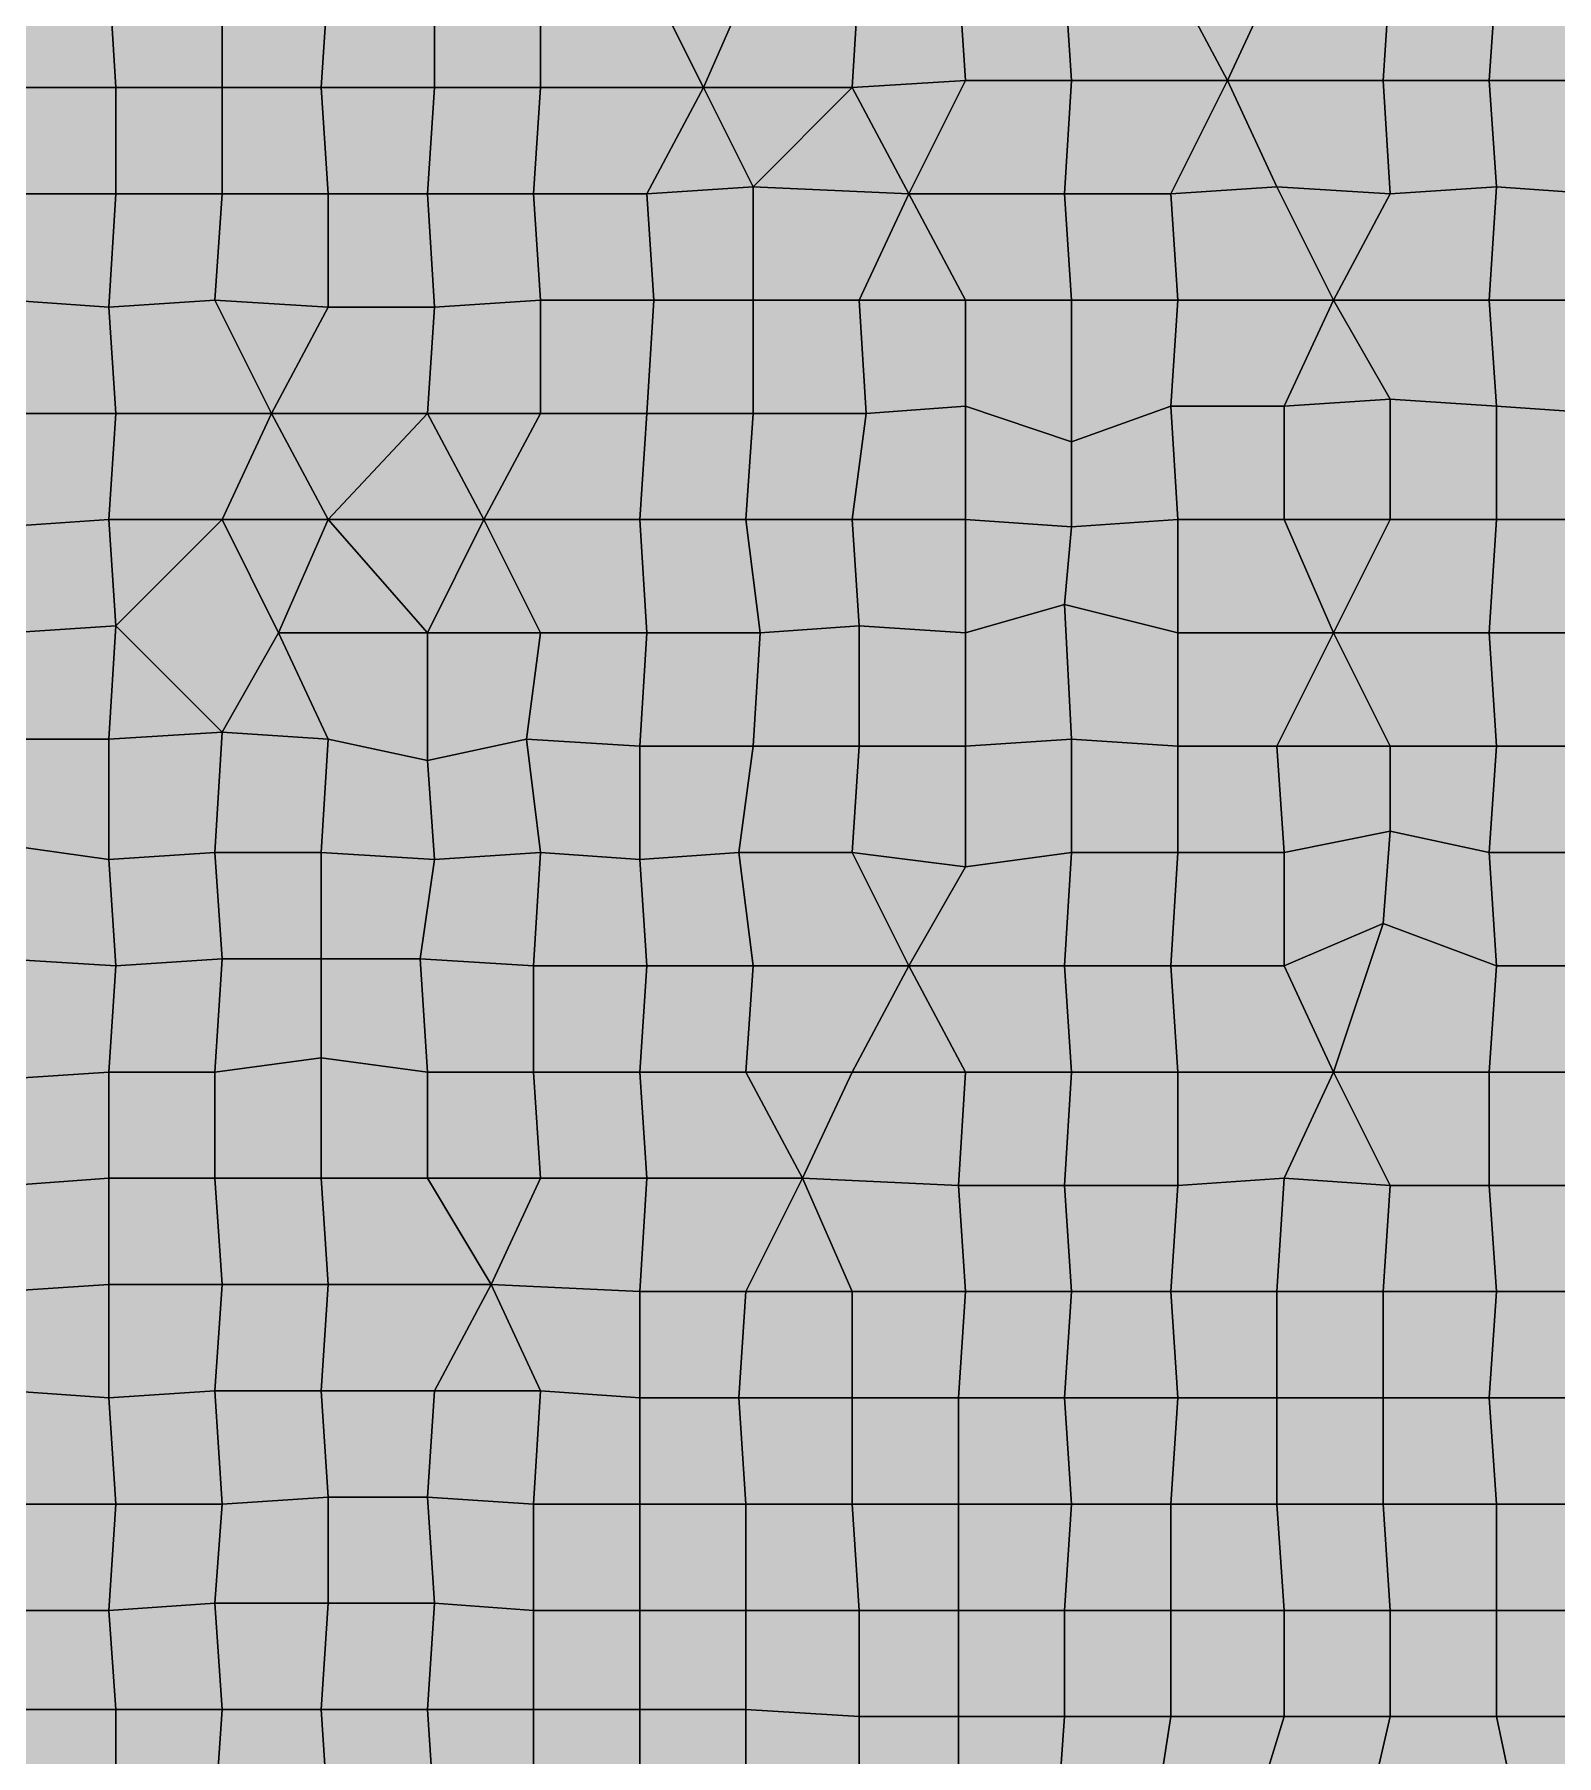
# Model space of a CAD drawing. Header units: metres. Extents: x -7480 to 79269, y -9100 to 45880.
# Drawn here: x 21630 to 25930, y 890 to 5750 of the extents above; entities that cross this region are included whole.
import ezdxf

# ---------------------------------------------------------------- set-up
doc = ezdxf.new("R2010")
doc.units = ezdxf.units.M
doc.layers.add('COLOR_1', color=1, linetype='Continuous')
doc.layers.add('COLOR_181', color=181, linetype='Continuous')

msp = doc.modelspace()

# ---------------------------------------------------------------- hatches: boundary and pattern name
at = {"layer": 'COLOR_1'}
for points in [[(23340, 1300), (23640, 1300), (23640, 1600), (23340, 1600)], [(23640, 1300), (23960, 1300), (23940, 1600), (23640, 1600)], [(23940, 1600), (23960, 1300), (24240, 1300), (24240, 1600)], [(24240, 1300), (24540, 1300), (24560, 1600), (24240, 1600)], [(24540, 1300), (24840, 1300), (24840, 1600), (24560, 1600)], [(24840, 1300), (25160, 1300), (25140, 1600), (24840, 1600)], [(25140, 1600), (25160, 1300), (25460, 1300), (25440, 1600)], [(25440, 1600), (25460, 1300), (25760, 1300), (25760, 1600)], [(25760, 1300), (26040, 1300), (26060, 1600), (25760, 1600)], [(23640, 1020), (23960, 1000), (23960, 1300), (23640, 1300)], [(23960, 1000), (24240, 1000), (24240, 1300), (23960, 1300)], [(23640, 720), (23960, 720), (23960, 1000), (23640, 1020)], [(23960, 720), (24240, 720), (24240, 1000), (23960, 1000)], [(24240, 720), (24520, 720), (24540, 1000), (24240, 1000)], [(24520, 720), (24800, 740), (24840, 1000), (24540, 1000)], [(24800, 740), (25080, 740), (25160, 1000), (24840, 1000)], [(25080, 740), (25400, 740), (25460, 1000), (25160, 1000)], [(25400, 740), (25820, 720), (25760, 1000), (25460, 1000)], [(25760, 1000), (25820, 720), (26080, 720), (26060, 1000)]]:
    msp.add_hatch(color=256, dxfattribs=at).paths.add_polyline_path(points)
at = {"layer": 'COLOR_181'}
for points in [[(21540, 5920), (21560, 5600), (21860, 5600), (21840, 5920)], [(21840, 5920), (21860, 5600), (22160, 5600), (22160, 5900)], [(22160, 5600), (22440, 5600), (22460, 5900), (22160, 5900)], [(22440, 5600), (22760, 5600), (22760, 5900), (22460, 5900)], [(22760, 5600), (23060, 5600), (23060, 5900), (22760, 5900)], [(23060, 5600), (23520, 5600), (23360, 5920), (23060, 5900)], [(23360, 5920), (23520, 5600), (23660, 5920)], [(23520, 5600), (23940, 5600), (23960, 5920), (23660, 5920)], [(23940, 5600), (24260, 5620), (24240, 5920), (23960, 5920)], [(24240, 5920), (24260, 5620), (24560, 5620), (24540, 5920)], [(24540, 5920), (24560, 5620), (25000, 5620), (24840, 5920)], [(24840, 5920), (25000, 5620), (25140, 5920)], [(25000, 5620), (25440, 5620), (25460, 5920), (25140, 5920)], [(25440, 5620), (25740, 5620), (25760, 5920), (25460, 5920)], [(25740, 5620), (26060, 5620), (26060, 5920), (25760, 5920)], [(21540, 5300), (21860, 5300), (21860, 5600), (21560, 5600)], [(21860, 5300), (22160, 5300), (22160, 5600), (21860, 5600)], [(22160, 5300), (22460, 5300), (22440, 5600), (22160, 5600)], [(22440, 5600), (22460, 5300), (22740, 5300), (22760, 5600)], [(22740, 5300), (23040, 5300), (23060, 5600), (22760, 5600)], [(23040, 5300), (23360, 5300), (23520, 5600), (23060, 5600)], [(23360, 5300), (23660, 5320), (23520, 5600)], [(23520, 5600), (23660, 5320), (23940, 5600)], [(23660, 5320), (24100, 5300), (23940, 5600)], [(23940, 5600), (24100, 5300), (24260, 5620)], [(24100, 5300), (24540, 5300), (24560, 5620), (24260, 5620)], [(24540, 5300), (24840, 5300), (25000, 5620), (24560, 5620)], [(24840, 5300), (25140, 5320), (25000, 5620)], [(25000, 5620), (25140, 5320), (25460, 5300), (25440, 5620)], [(25440, 5620), (25460, 5300), (25760, 5320), (25740, 5620)], [(25740, 5620), (25760, 5320), (26040, 5300), (26060, 5620)], [(21540, 5300), (21560, 5000), (21840, 4980), (21860, 5300)], [(21840, 4980), (22140, 5000), (22160, 5300), (21860, 5300)], [(22140, 5000), (22460, 4980), (22460, 5300), (22160, 5300)], [(22460, 4980), (22760, 4980), (22740, 5300), (22460, 5300)], [(22740, 5300), (22760, 4980), (23060, 5000), (23040, 5300)], [(23040, 5300), (23060, 5000), (23380, 5000), (23360, 5300)], [(23360, 5300), (23380, 5000), (23660, 5000), (23660, 5320)], [(23660, 5000), (23960, 5000), (24100, 5300), (23660, 5320)], [(23960, 5000), (24260, 5000), (24100, 5300)], [(24100, 5300), (24260, 5000), (24560, 5000), (24540, 5300)], [(24540, 5300), (24560, 5000), (24860, 5000), (24840, 5300)], [(24840, 5300), (24860, 5000), (25300, 5000), (25140, 5320)], [(25140, 5320), (25300, 5000), (25460, 5300)], [(25300, 5000), (25740, 5000), (25760, 5320), (25460, 5300)], [(25740, 5000), (26060, 5000), (26040, 5300), (25760, 5320)], [(21560, 4680), (21860, 4680), (21840, 4980), (21560, 5000)], [(21840, 4980), (21860, 4680), (22300, 4680), (22140, 5000)], [(22140, 5000), (22300, 4680), (22460, 4980)], [(22300, 4680), (22740, 4680), (22760, 4980), (22460, 4980)], [(22740, 4680), (23060, 4680), (23060, 5000), (22760, 4980)], [(23060, 4680), (23360, 4680), (23380, 5000), (23060, 5000)], [(23360, 4680), (23660, 4680), (23660, 5000), (23380, 5000)], [(23660, 4680), (23980, 4680), (23960, 5000), (23660, 5000)], [(23960, 5000), (23980, 4680), (24260, 4700), (24260, 5000)], [(24260, 4700), (24560, 4600), (24560, 5000), (24260, 5000)], [(24560, 4600), (24840, 4700), (24860, 5000), (24560, 5000)], [(24840, 4700), (25160, 4700), (25300, 5000), (24860, 5000)], [(25160, 4700), (25460, 4720), (25300, 5000)], [(25300, 5000), (25460, 4720), (25760, 4700), (25740, 5000)], [(25740, 5000), (25760, 4700), (26060, 4680), (26060, 5000)], [(25160, 4380), (25460, 4380), (25460, 4720), (25160, 4700)], [(25460, 4380), (25760, 4380), (25760, 4700), (25460, 4720)], [(21540, 4360), (21840, 4380), (21860, 4680), (21560, 4680)], [(21840, 4380), (22160, 4380), (22300, 4680), (21860, 4680)], [(22160, 4380), (22460, 4380), (22300, 4680)], [(22300, 4680), (22460, 4380), (22740, 4680)], [(22460, 4380), (22900, 4380), (22740, 4680)], [(22740, 4680), (22900, 4380), (23060, 4680)], [(22900, 4380), (23340, 4380), (23360, 4680), (23060, 4680)], [(23340, 4380), (23640, 4380), (23660, 4680), (23360, 4680)], [(23640, 4380), (23940, 4380), (23980, 4680), (23660, 4680)], [(23940, 4380), (24260, 4380), (24260, 4700), (23980, 4680)], [(24260, 4380), (24560, 4360), (24560, 4600), (24260, 4700)], [(24560, 4360), (24860, 4380), (24840, 4700), (24560, 4600)], [(24840, 4700), (24860, 4380), (25160, 4380), (25160, 4700)], [(25760, 4380), (26060, 4380), (26060, 4680), (25760, 4700)], [(21540, 4360), (21560, 4060), (21860, 4080), (21840, 4380)], [(21840, 4380), (21860, 4080), (22160, 4380)], [(21860, 4080), (22160, 3780), (22320, 4060), (22160, 4380)], [(22160, 4380), (22320, 4060), (22460, 4380)], [(22320, 4060), (22740, 4060), (22460, 4380)], [(22460, 4380), (22740, 4060), (22900, 4380)], [(22740, 4060), (23060, 4060), (22900, 4380)], [(22900, 4380), (23060, 4060), (23360, 4060), (23340, 4380)], [(23340, 4380), (23360, 4060), (23680, 4060), (23640, 4380)], [(23640, 4380), (23680, 4060), (23960, 4080), (23940, 4380)], [(23940, 4380), (23960, 4080), (24260, 4060), (24260, 4380)], [(24260, 4060), (24540, 4140), (24560, 4360), (24260, 4380)], [(24540, 4140), (24860, 4060), (24860, 4380), (24560, 4360)], [(24860, 4060), (25300, 4060), (25160, 4380), (24860, 4380)], [(25160, 4380), (25300, 4060), (25460, 4380)], [(25300, 4060), (25740, 4060), (25760, 4380), (25460, 4380)], [(25740, 4060), (26040, 4060), (26060, 4380), (25760, 4380)], [(24260, 3740), (24560, 3760), (24540, 4140), (24260, 4060)], [(24540, 4140), (24560, 3760), (24860, 3740), (24860, 4060)], [(21540, 3760), (21840, 3760), (21860, 4080), (21560, 4060)], [(21840, 3760), (22160, 3780), (21860, 4080)], [(22160, 3780), (22460, 3760), (22320, 4060)], [(22320, 4060), (22460, 3760), (22740, 3700), (22740, 4060)], [(22740, 3700), (23020, 3760), (23060, 4060), (22740, 4060)], [(23020, 3760), (23340, 3740), (23360, 4060), (23060, 4060)], [(23340, 3740), (23660, 3740), (23680, 4060), (23360, 4060)], [(23660, 3740), (23960, 3740), (23960, 4080), (23680, 4060)], [(23960, 3740), (24260, 3740), (24260, 4060), (23960, 4080)], [(24860, 3740), (25140, 3740), (25300, 4060), (24860, 4060)], [(25140, 3740), (25460, 3740), (25300, 4060)], [(25300, 4060), (25460, 3740), (25760, 3740), (25740, 4060)], [(25740, 4060), (25760, 3740), (26200, 3740), (26040, 4060)], [(21540, 3760), (21560, 3460), (21840, 3420), (21840, 3760)], [(21840, 3420), (22140, 3440), (22160, 3780), (21840, 3760)], [(22140, 3440), (22440, 3440), (22460, 3760), (22160, 3780)], [(22440, 3440), (22760, 3420), (22740, 3700), (22460, 3760)], [(22740, 3700), (22760, 3420), (23060, 3440), (23020, 3760)], [(23020, 3760), (23060, 3440), (23340, 3420), (23340, 3740)], [(24260, 3400), (24560, 3440), (24560, 3760), (24260, 3740)], [(24560, 3440), (24860, 3440), (24860, 3740), (24560, 3760)], [(23340, 3420), (23620, 3440), (23660, 3740), (23340, 3740)], [(23620, 3440), (23940, 3440), (23960, 3740), (23660, 3740)], [(23940, 3440), (24260, 3400), (24260, 3740), (23960, 3740)], [(24860, 3440), (25160, 3440), (25140, 3740), (24860, 3740)], [(25140, 3740), (25160, 3440), (25460, 3500), (25460, 3740)], [(25460, 3500), (25740, 3440), (25760, 3740), (25460, 3740)], [(25740, 3440), (26060, 3440), (26200, 3740), (25760, 3740)], [(25160, 3120), (25440, 3240), (25460, 3500), (25160, 3440)], [(25440, 3240), (25760, 3120), (25740, 3440), (25460, 3500)], [(21540, 3140), (21860, 3120), (21840, 3420), (21560, 3460)], [(21840, 3420), (21860, 3120), (22160, 3140), (22140, 3440)], [(22140, 3440), (22160, 3140), (22440, 3140), (22440, 3440)], [(22440, 3140), (22720, 3140), (22760, 3420), (22440, 3440)], [(22720, 3140), (23040, 3120), (23060, 3440), (22760, 3420)], [(23040, 3120), (23360, 3120), (23340, 3420), (23060, 3440)], [(23340, 3420), (23360, 3120), (23660, 3120), (23620, 3440)], [(23620, 3440), (23660, 3120), (24100, 3120), (23940, 3440)], [(23940, 3440), (24100, 3120), (24260, 3400)], [(24100, 3120), (24540, 3120), (24560, 3440), (24260, 3400)], [(24540, 3120), (24840, 3120), (24860, 3440), (24560, 3440)], [(24840, 3120), (25160, 3120), (25160, 3440), (24860, 3440)], [(25740, 3440), (25760, 3120), (26040, 3120), (26060, 3440)], [(25160, 3120), (25300, 2820), (25440, 3240)], [(25300, 2820), (25740, 2820), (25760, 3120), (25440, 3240)], [(21540, 2800), (21840, 2820), (21860, 3120), (21540, 3140)], [(21840, 2820), (22140, 2820), (22160, 3140), (21860, 3120)], [(22140, 2820), (22440, 2860), (22440, 3140), (22160, 3140)], [(22440, 2860), (22740, 2820), (22720, 3140), (22440, 3140)], [(22720, 3140), (22740, 2820), (23040, 2820), (23040, 3120)], [(23040, 2820), (23340, 2820), (23360, 3120), (23040, 3120)], [(23340, 2820), (23640, 2820), (23660, 3120), (23360, 3120)], [(23640, 2820), (23940, 2820), (24100, 3120), (23660, 3120)], [(23940, 2820), (24260, 2820), (24100, 3120)], [(24100, 3120), (24260, 2820), (24560, 2820), (24540, 3120)], [(24540, 3120), (24560, 2820), (24860, 2820), (24840, 3120)], [(24840, 3120), (24860, 2820), (25300, 2820), (25160, 3120)], [(25740, 2820), (26060, 2820), (26040, 3120), (25760, 3120)], [(21540, 2800), (21560, 2500), (21840, 2520), (21840, 2820)], [(21840, 2520), (22140, 2520), (22140, 2820), (21840, 2820)], [(22140, 2520), (22440, 2520), (22440, 2860), (22140, 2820)], [(22440, 2520), (22740, 2520), (22740, 2820), (22440, 2860)], [(22740, 2520), (23060, 2520), (23040, 2820), (22740, 2820)], [(23040, 2820), (23060, 2520), (23360, 2520), (23340, 2820)], [(23340, 2820), (23360, 2520), (23800, 2520), (23640, 2820)], [(23640, 2820), (23800, 2520), (23940, 2820)], [(23800, 2520), (24240, 2500), (24260, 2820), (23940, 2820)], [(24240, 2500), (24540, 2500), (24560, 2820), (24260, 2820)], [(24540, 2500), (24860, 2500), (24860, 2820), (24560, 2820)], [(24860, 2500), (25160, 2520), (25300, 2820), (24860, 2820)], [(25160, 2520), (25460, 2500), (25300, 2820)], [(25300, 2820), (25460, 2500), (25740, 2500), (25740, 2820)], [(25740, 2500), (26040, 2500), (26060, 2820), (25740, 2820)], [(21540, 2200), (21840, 2220), (21840, 2520), (21560, 2500)], [(21840, 2220), (22160, 2220), (22140, 2520), (21840, 2520)], [(22140, 2520), (22160, 2220), (22460, 2220), (22440, 2520)], [(22440, 2520), (22460, 2220), (22920, 2220), (22740, 2520)], [(22740, 2520), (22920, 2220), (23060, 2520)], [(22920, 2220), (23340, 2200), (23360, 2520), (23060, 2520)], [(23340, 2200), (23640, 2200), (23800, 2520), (23360, 2520)], [(23640, 2200), (23940, 2200), (23800, 2520)], [(23800, 2520), (23940, 2200), (24260, 2200), (24240, 2500)], [(24240, 2500), (24260, 2200), (24560, 2200), (24540, 2500)], [(24540, 2500), (24560, 2200), (24840, 2200), (24860, 2500)], [(24840, 2200), (25140, 2200), (25160, 2520), (24860, 2500)], [(25140, 2200), (25440, 2200), (25460, 2500), (25160, 2520)], [(25440, 2200), (25760, 2200), (25740, 2500), (25460, 2500)], [(25740, 2500), (25760, 2200), (26060, 2200), (26040, 2500)], [(21540, 2200), (21560, 1920), (21840, 1900), (21840, 2220)], [(21840, 1900), (22140, 1920), (22160, 2220), (21840, 2220)], [(22140, 1920), (22440, 1920), (22460, 2220), (22160, 2220)], [(22440, 1920), (22760, 1920), (22920, 2220), (22460, 2220)], [(22760, 1920), (23060, 1920), (22920, 2220)], [(22920, 2220), (23060, 1920), (23340, 1900), (23340, 2200)], [(23340, 1900), (23620, 1900), (23640, 2200), (23340, 2200)], [(23620, 1900), (23940, 1900), (23940, 2200), (23640, 2200)], [(23940, 1900), (24240, 1900), (24260, 2200), (23940, 2200)], [(24240, 1900), (24540, 1900), (24560, 2200), (24260, 2200)], [(24540, 1900), (24860, 1900), (24840, 2200), (24560, 2200)], [(24840, 2200), (24860, 1900), (25140, 1900), (25140, 2200)], [(25140, 1900), (25440, 1900), (25440, 2200), (25140, 2200)], [(25440, 1900), (25740, 1900), (25760, 2200), (25440, 2200)], [(25740, 1900), (26060, 1900), (26060, 2200), (25760, 2200)], [(21540, 1600), (21860, 1600), (21840, 1900), (21560, 1920)], [(21840, 1900), (21860, 1600), (22160, 1600), (22140, 1920)], [(22140, 1920), (22160, 1600), (22460, 1620), (22440, 1920)], [(22440, 1920), (22460, 1620), (22740, 1620), (22760, 1920)], [(22740, 1620), (23040, 1600), (23060, 1920), (22760, 1920)], [(23040, 1600), (23340, 1600), (23340, 1900), (23060, 1920)], [(23340, 1600), (23640, 1600), (23620, 1900), (23340, 1900)], [(23620, 1900), (23640, 1600), (23940, 1600), (23940, 1900)], [(23940, 1600), (24240, 1600), (24240, 1900), (23940, 1900)], [(24240, 1600), (24560, 1600), (24540, 1900), (24240, 1900)], [(24540, 1900), (24560, 1600), (24840, 1600), (24860, 1900)], [(24840, 1600), (25140, 1600), (25140, 1900), (24860, 1900)], [(25140, 1600), (25440, 1600), (25440, 1900), (25140, 1900)], [(25440, 1600), (25760, 1600), (25740, 1900), (25440, 1900)], [(25740, 1900), (25760, 1600), (26060, 1600), (26060, 1900)], [(22140, 1320), (22460, 1320), (22460, 1620), (22160, 1600)], [(22460, 1320), (22760, 1320), (22740, 1620), (22460, 1620)], [(22740, 1620), (22760, 1320), (23040, 1300), (23040, 1600)], [(21540, 1300), (21840, 1300), (21860, 1600), (21540, 1600)], [(21840, 1300), (22140, 1320), (22160, 1600), (21860, 1600)], [(23040, 1300), (23340, 1300), (23340, 1600), (23040, 1600)], [(21840, 1300), (21860, 1020), (22160, 1020), (22140, 1320)], [(22140, 1320), (22160, 1020), (22440, 1020), (22460, 1320)], [(22440, 1020), (22740, 1020), (22760, 1320), (22460, 1320)], [(22740, 1020), (23040, 1020), (23040, 1300), (22760, 1320)], [(21540, 1020), (21860, 1020), (21840, 1300), (21540, 1300)], [(23040, 1020), (23340, 1020), (23340, 1300), (23040, 1300)], [(23340, 1020), (23640, 1020), (23640, 1300), (23340, 1300)], [(24240, 1000), (24540, 1000), (24540, 1300), (24240, 1300)], [(24540, 1000), (24840, 1000), (24840, 1300), (24540, 1300)], [(24840, 1000), (25160, 1000), (25160, 1300), (24840, 1300)], [(25160, 1000), (25460, 1000), (25460, 1300), (25160, 1300)], [(25460, 1000), (25760, 1000), (25760, 1300), (25460, 1300)], [(25760, 1000), (26060, 1000), (26040, 1300), (25760, 1300)], [(21540, 720), (21860, 720), (21860, 1020), (21540, 1020)], [(21860, 720), (22140, 720), (22160, 1020), (21860, 1020)], [(22140, 720), (22460, 720), (22440, 1020), (22160, 1020)], [(22440, 1020), (22460, 720), (22760, 720), (22740, 1020)], [(22740, 1020), (22760, 720), (23040, 720), (23040, 1020)], [(23040, 720), (23340, 720), (23340, 1020), (23040, 1020)], [(23340, 720), (23640, 720), (23640, 1020), (23340, 1020)]]:
    msp.add_hatch(color=256, dxfattribs=at).paths.add_polyline_path(points)

# ---------------------------------------------------------------- linework, layer by layer
at = {"layer": 'COLOR_1'}
for points in [[(23340, 1300), (23640, 1300), (23640, 1600), (23340, 1600)], [(23640, 1300), (23960, 1300), (23940, 1600), (23640, 1600)], [(23940, 1600), (23960, 1300), (24240, 1300), (24240, 1600)], [(24240, 1300), (24540, 1300), (24560, 1600), (24240, 1600)], [(24540, 1300), (24840, 1300), (24840, 1600), (24560, 1600)], [(24840, 1300), (25160, 1300), (25140, 1600), (24840, 1600)], [(25140, 1600), (25160, 1300), (25460, 1300), (25440, 1600)], [(25440, 1600), (25460, 1300), (25760, 1300), (25760, 1600)], [(25760, 1300), (26040, 1300), (26060, 1600), (25760, 1600)], [(23640, 1020), (23960, 1000), (23960, 1300), (23640, 1300)], [(23960, 1000), (24240, 1000), (24240, 1300), (23960, 1300)], [(23640, 720), (23960, 720), (23960, 1000), (23640, 1020)], [(23960, 720), (24240, 720), (24240, 1000), (23960, 1000)], [(24240, 720), (24520, 720), (24540, 1000), (24240, 1000)], [(24520, 720), (24800, 740), (24840, 1000), (24540, 1000)], [(24800, 740), (25080, 740), (25160, 1000), (24840, 1000)], [(25080, 740), (25400, 740), (25460, 1000), (25160, 1000)], [(25400, 740), (25820, 720), (25760, 1000), (25460, 1000)], [(25760, 1000), (25820, 720), (26080, 720), (26060, 1000)]]:
    msp.add_lwpolyline(points, close=True, dxfattribs=at)
at = {"layer": 'COLOR_181'}
for points in [[(21540, 5920), (21560, 5600), (21860, 5600), (21840, 5920)], [(21840, 5920), (21860, 5600), (22160, 5600), (22160, 5900)], [(22160, 5600), (22440, 5600), (22460, 5900), (22160, 5900)], [(22440, 5600), (22760, 5600), (22760, 5900), (22460, 5900)], [(22760, 5600), (23060, 5600), (23060, 5900), (22760, 5900)], [(23060, 5600), (23520, 5600), (23360, 5920), (23060, 5900)], [(23360, 5920), (23520, 5600), (23660, 5920)], [(23520, 5600), (23940, 5600), (23960, 5920), (23660, 5920)], [(23940, 5600), (24260, 5620), (24240, 5920), (23960, 5920)], [(24240, 5920), (24260, 5620), (24560, 5620), (24540, 5920)], [(24540, 5920), (24560, 5620), (25000, 5620), (24840, 5920)], [(24840, 5920), (25000, 5620), (25140, 5920)], [(25000, 5620), (25440, 5620), (25460, 5920), (25140, 5920)], [(25440, 5620), (25740, 5620), (25760, 5920), (25460, 5920)], [(25740, 5620), (26060, 5620), (26060, 5920), (25760, 5920)], [(21540, 5300), (21860, 5300), (21860, 5600), (21560, 5600)], [(21860, 5300), (22160, 5300), (22160, 5600), (21860, 5600)], [(22160, 5300), (22460, 5300), (22440, 5600), (22160, 5600)], [(22440, 5600), (22460, 5300), (22740, 5300), (22760, 5600)], [(22740, 5300), (23040, 5300), (23060, 5600), (22760, 5600)], [(23040, 5300), (23360, 5300), (23520, 5600), (23060, 5600)], [(23360, 5300), (23660, 5320), (23520, 5600)], [(23520, 5600), (23660, 5320), (23940, 5600)], [(23660, 5320), (24100, 5300), (23940, 5600)], [(23940, 5600), (24100, 5300), (24260, 5620)], [(24100, 5300), (24540, 5300), (24560, 5620), (24260, 5620)], [(24540, 5300), (24840, 5300), (25000, 5620), (24560, 5620)], [(24840, 5300), (25140, 5320), (25000, 5620)], [(25000, 5620), (25140, 5320), (25460, 5300), (25440, 5620)], [(25440, 5620), (25460, 5300), (25760, 5320), (25740, 5620)], [(25740, 5620), (25760, 5320), (26040, 5300), (26060, 5620)], [(21540, 5300), (21560, 5000), (21840, 4980), (21860, 5300)], [(21840, 4980), (22140, 5000), (22160, 5300), (21860, 5300)], [(22140, 5000), (22460, 4980), (22460, 5300), (22160, 5300)], [(22460, 4980), (22760, 4980), (22740, 5300), (22460, 5300)], [(22740, 5300), (22760, 4980), (23060, 5000), (23040, 5300)], [(23040, 5300), (23060, 5000), (23380, 5000), (23360, 5300)], [(23360, 5300), (23380, 5000), (23660, 5000), (23660, 5320)], [(23660, 5000), (23960, 5000), (24100, 5300), (23660, 5320)], [(23960, 5000), (24260, 5000), (24100, 5300)], [(24100, 5300), (24260, 5000), (24560, 5000), (24540, 5300)], [(24540, 5300), (24560, 5000), (24860, 5000), (24840, 5300)], [(24840, 5300), (24860, 5000), (25300, 5000), (25140, 5320)], [(25140, 5320), (25300, 5000), (25460, 5300)], [(25300, 5000), (25740, 5000), (25760, 5320), (25460, 5300)], [(25740, 5000), (26060, 5000), (26040, 5300), (25760, 5320)], [(21560, 4680), (21860, 4680), (21840, 4980), (21560, 5000)], [(21840, 4980), (21860, 4680), (22300, 4680), (22140, 5000)], [(22140, 5000), (22300, 4680), (22460, 4980)], [(22300, 4680), (22740, 4680), (22760, 4980), (22460, 4980)], [(22740, 4680), (23060, 4680), (23060, 5000), (22760, 4980)], [(23060, 4680), (23360, 4680), (23380, 5000), (23060, 5000)], [(23360, 4680), (23660, 4680), (23660, 5000), (23380, 5000)], [(23660, 4680), (23980, 4680), (23960, 5000), (23660, 5000)], [(23960, 5000), (23980, 4680), (24260, 4700), (24260, 5000)], [(24260, 4700), (24560, 4600), (24560, 5000), (24260, 5000)], [(24560, 4600), (24840, 4700), (24860, 5000), (24560, 5000)], [(24840, 4700), (25160, 4700), (25300, 5000), (24860, 5000)], [(25160, 4700), (25460, 4720), (25300, 5000)], [(25300, 5000), (25460, 4720), (25760, 4700), (25740, 5000)], [(25740, 5000), (25760, 4700), (26060, 4680), (26060, 5000)], [(25160, 4380), (25460, 4380), (25460, 4720), (25160, 4700)], [(25460, 4380), (25760, 4380), (25760, 4700), (25460, 4720)], [(21540, 4360), (21840, 4380), (21860, 4680), (21560, 4680)], [(21840, 4380), (22160, 4380), (22300, 4680), (21860, 4680)], [(22160, 4380), (22460, 4380), (22300, 4680)], [(22300, 4680), (22460, 4380), (22740, 4680)], [(22460, 4380), (22900, 4380), (22740, 4680)], [(22740, 4680), (22900, 4380), (23060, 4680)], [(22900, 4380), (23340, 4380), (23360, 4680), (23060, 4680)], [(23340, 4380), (23640, 4380), (23660, 4680), (23360, 4680)], [(23640, 4380), (23940, 4380), (23980, 4680), (23660, 4680)], [(23940, 4380), (24260, 4380), (24260, 4700), (23980, 4680)], [(24260, 4380), (24560, 4360), (24560, 4600), (24260, 4700)], [(24560, 4360), (24860, 4380), (24840, 4700), (24560, 4600)], [(24840, 4700), (24860, 4380), (25160, 4380), (25160, 4700)], [(25760, 4380), (26060, 4380), (26060, 4680), (25760, 4700)], [(21540, 4360), (21560, 4060), (21860, 4080), (21840, 4380)], [(21840, 4380), (21860, 4080), (22160, 4380)], [(21860, 4080), (22160, 3780), (22320, 4060), (22160, 4380)], [(22160, 4380), (22320, 4060), (22460, 4380)], [(22320, 4060), (22740, 4060), (22460, 4380)], [(22460, 4380), (22740, 4060), (22900, 4380)], [(22740, 4060), (23060, 4060), (22900, 4380)], [(22900, 4380), (23060, 4060), (23360, 4060), (23340, 4380)], [(23340, 4380), (23360, 4060), (23680, 4060), (23640, 4380)], [(23640, 4380), (23680, 4060), (23960, 4080), (23940, 4380)], [(23940, 4380), (23960, 4080), (24260, 4060), (24260, 4380)], [(24260, 4060), (24540, 4140), (24560, 4360), (24260, 4380)], [(24540, 4140), (24860, 4060), (24860, 4380), (24560, 4360)], [(24860, 4060), (25300, 4060), (25160, 4380), (24860, 4380)], [(25160, 4380), (25300, 4060), (25460, 4380)], [(25300, 4060), (25740, 4060), (25760, 4380), (25460, 4380)], [(25740, 4060), (26040, 4060), (26060, 4380), (25760, 4380)], [(24260, 3740), (24560, 3760), (24540, 4140), (24260, 4060)], [(24540, 4140), (24560, 3760), (24860, 3740), (24860, 4060)], [(21540, 3760), (21840, 3760), (21860, 4080), (21560, 4060)], [(21840, 3760), (22160, 3780), (21860, 4080)], [(22160, 3780), (22460, 3760), (22320, 4060)], [(22320, 4060), (22460, 3760), (22740, 3700), (22740, 4060)], [(22740, 3700), (23020, 3760), (23060, 4060), (22740, 4060)], [(23020, 3760), (23340, 3740), (23360, 4060), (23060, 4060)], [(23340, 3740), (23660, 3740), (23680, 4060), (23360, 4060)], [(23660, 3740), (23960, 3740), (23960, 4080), (23680, 4060)], [(23960, 3740), (24260, 3740), (24260, 4060), (23960, 4080)], [(24860, 3740), (25140, 3740), (25300, 4060), (24860, 4060)], [(25140, 3740), (25460, 3740), (25300, 4060)], [(25300, 4060), (25460, 3740), (25760, 3740), (25740, 4060)], [(25740, 4060), (25760, 3740), (26200, 3740), (26040, 4060)], [(21540, 3760), (21560, 3460), (21840, 3420), (21840, 3760)], [(21840, 3420), (22140, 3440), (22160, 3780), (21840, 3760)], [(22140, 3440), (22440, 3440), (22460, 3760), (22160, 3780)], [(22440, 3440), (22760, 3420), (22740, 3700), (22460, 3760)], [(22740, 3700), (22760, 3420), (23060, 3440), (23020, 3760)], [(23020, 3760), (23060, 3440), (23340, 3420), (23340, 3740)], [(24260, 3400), (24560, 3440), (24560, 3760), (24260, 3740)], [(24560, 3440), (24860, 3440), (24860, 3740), (24560, 3760)], [(23340, 3420), (23620, 3440), (23660, 3740), (23340, 3740)], [(23620, 3440), (23940, 3440), (23960, 3740), (23660, 3740)], [(23940, 3440), (24260, 3400), (24260, 3740), (23960, 3740)], [(24860, 3440), (25160, 3440), (25140, 3740), (24860, 3740)], [(25140, 3740), (25160, 3440), (25460, 3500), (25460, 3740)], [(25460, 3500), (25740, 3440), (25760, 3740), (25460, 3740)], [(25740, 3440), (26060, 3440), (26200, 3740), (25760, 3740)], [(25160, 3120), (25440, 3240), (25460, 3500), (25160, 3440)], [(25440, 3240), (25760, 3120), (25740, 3440), (25460, 3500)], [(21540, 3140), (21860, 3120), (21840, 3420), (21560, 3460)], [(21840, 3420), (21860, 3120), (22160, 3140), (22140, 3440)], [(22140, 3440), (22160, 3140), (22440, 3140), (22440, 3440)], [(22440, 3140), (22720, 3140), (22760, 3420), (22440, 3440)], [(22720, 3140), (23040, 3120), (23060, 3440), (22760, 3420)], [(23040, 3120), (23360, 3120), (23340, 3420), (23060, 3440)], [(23340, 3420), (23360, 3120), (23660, 3120), (23620, 3440)], [(23620, 3440), (23660, 3120), (24100, 3120), (23940, 3440)], [(23940, 3440), (24100, 3120), (24260, 3400)], [(24100, 3120), (24540, 3120), (24560, 3440), (24260, 3400)], [(24540, 3120), (24840, 3120), (24860, 3440), (24560, 3440)], [(24840, 3120), (25160, 3120), (25160, 3440), (24860, 3440)], [(25740, 3440), (25760, 3120), (26040, 3120), (26060, 3440)], [(25160, 3120), (25300, 2820), (25440, 3240)], [(25300, 2820), (25740, 2820), (25760, 3120), (25440, 3240)], [(21540, 2800), (21840, 2820), (21860, 3120), (21540, 3140)], [(21840, 2820), (22140, 2820), (22160, 3140), (21860, 3120)], [(22140, 2820), (22440, 2860), (22440, 3140), (22160, 3140)], [(22440, 2860), (22740, 2820), (22720, 3140), (22440, 3140)], [(22720, 3140), (22740, 2820), (23040, 2820), (23040, 3120)], [(23040, 2820), (23340, 2820), (23360, 3120), (23040, 3120)], [(23340, 2820), (23640, 2820), (23660, 3120), (23360, 3120)], [(23640, 2820), (23940, 2820), (24100, 3120), (23660, 3120)], [(23940, 2820), (24260, 2820), (24100, 3120)], [(24100, 3120), (24260, 2820), (24560, 2820), (24540, 3120)], [(24540, 3120), (24560, 2820), (24860, 2820), (24840, 3120)], [(24840, 3120), (24860, 2820), (25300, 2820), (25160, 3120)], [(25740, 2820), (26060, 2820), (26040, 3120), (25760, 3120)], [(21540, 2800), (21560, 2500), (21840, 2520), (21840, 2820)], [(21840, 2520), (22140, 2520), (22140, 2820), (21840, 2820)], [(22140, 2520), (22440, 2520), (22440, 2860), (22140, 2820)], [(22440, 2520), (22740, 2520), (22740, 2820), (22440, 2860)], [(22740, 2520), (23060, 2520), (23040, 2820), (22740, 2820)], [(23040, 2820), (23060, 2520), (23360, 2520), (23340, 2820)], [(23340, 2820), (23360, 2520), (23800, 2520), (23640, 2820)], [(23640, 2820), (23800, 2520), (23940, 2820)], [(23800, 2520), (24240, 2500), (24260, 2820), (23940, 2820)], [(24240, 2500), (24540, 2500), (24560, 2820), (24260, 2820)], [(24540, 2500), (24860, 2500), (24860, 2820), (24560, 2820)], [(24860, 2500), (25160, 2520), (25300, 2820), (24860, 2820)], [(25160, 2520), (25460, 2500), (25300, 2820)], [(25300, 2820), (25460, 2500), (25740, 2500), (25740, 2820)], [(25740, 2500), (26040, 2500), (26060, 2820), (25740, 2820)], [(21540, 2200), (21840, 2220), (21840, 2520), (21560, 2500)], [(21840, 2220), (22160, 2220), (22140, 2520), (21840, 2520)], [(22140, 2520), (22160, 2220), (22460, 2220), (22440, 2520)], [(22440, 2520), (22460, 2220), (22920, 2220), (22740, 2520)], [(22740, 2520), (22920, 2220), (23060, 2520)], [(22920, 2220), (23340, 2200), (23360, 2520), (23060, 2520)], [(23340, 2200), (23640, 2200), (23800, 2520), (23360, 2520)], [(23640, 2200), (23940, 2200), (23800, 2520)], [(23800, 2520), (23940, 2200), (24260, 2200), (24240, 2500)], [(24240, 2500), (24260, 2200), (24560, 2200), (24540, 2500)], [(24540, 2500), (24560, 2200), (24840, 2200), (24860, 2500)], [(24840, 2200), (25140, 2200), (25160, 2520), (24860, 2500)], [(25140, 2200), (25440, 2200), (25460, 2500), (25160, 2520)], [(25440, 2200), (25760, 2200), (25740, 2500), (25460, 2500)], [(25740, 2500), (25760, 2200), (26060, 2200), (26040, 2500)], [(21540, 2200), (21560, 1920), (21840, 1900), (21840, 2220)], [(21840, 1900), (22140, 1920), (22160, 2220), (21840, 2220)], [(22140, 1920), (22440, 1920), (22460, 2220), (22160, 2220)], [(22440, 1920), (22760, 1920), (22920, 2220), (22460, 2220)], [(22760, 1920), (23060, 1920), (22920, 2220)], [(22920, 2220), (23060, 1920), (23340, 1900), (23340, 2200)], [(23340, 1900), (23620, 1900), (23640, 2200), (23340, 2200)], [(23620, 1900), (23940, 1900), (23940, 2200), (23640, 2200)], [(23940, 1900), (24240, 1900), (24260, 2200), (23940, 2200)], [(24240, 1900), (24540, 1900), (24560, 2200), (24260, 2200)], [(24540, 1900), (24860, 1900), (24840, 2200), (24560, 2200)], [(24840, 2200), (24860, 1900), (25140, 1900), (25140, 2200)], [(25140, 1900), (25440, 1900), (25440, 2200), (25140, 2200)], [(25440, 1900), (25740, 1900), (25760, 2200), (25440, 2200)], [(25740, 1900), (26060, 1900), (26060, 2200), (25760, 2200)], [(21540, 1600), (21860, 1600), (21840, 1900), (21560, 1920)], [(21840, 1900), (21860, 1600), (22160, 1600), (22140, 1920)], [(22140, 1920), (22160, 1600), (22460, 1620), (22440, 1920)], [(22440, 1920), (22460, 1620), (22740, 1620), (22760, 1920)], [(22740, 1620), (23040, 1600), (23060, 1920), (22760, 1920)], [(23040, 1600), (23340, 1600), (23340, 1900), (23060, 1920)], [(23340, 1600), (23640, 1600), (23620, 1900), (23340, 1900)], [(23620, 1900), (23640, 1600), (23940, 1600), (23940, 1900)], [(23940, 1600), (24240, 1600), (24240, 1900), (23940, 1900)], [(24240, 1600), (24560, 1600), (24540, 1900), (24240, 1900)], [(24540, 1900), (24560, 1600), (24840, 1600), (24860, 1900)], [(24840, 1600), (25140, 1600), (25140, 1900), (24860, 1900)], [(25140, 1600), (25440, 1600), (25440, 1900), (25140, 1900)], [(25440, 1600), (25760, 1600), (25740, 1900), (25440, 1900)], [(25740, 1900), (25760, 1600), (26060, 1600), (26060, 1900)], [(22140, 1320), (22460, 1320), (22460, 1620), (22160, 1600)], [(22460, 1320), (22760, 1320), (22740, 1620), (22460, 1620)], [(22740, 1620), (22760, 1320), (23040, 1300), (23040, 1600)], [(21540, 1300), (21840, 1300), (21860, 1600), (21540, 1600)], [(21840, 1300), (22140, 1320), (22160, 1600), (21860, 1600)], [(23040, 1300), (23340, 1300), (23340, 1600), (23040, 1600)], [(21840, 1300), (21860, 1020), (22160, 1020), (22140, 1320)], [(22140, 1320), (22160, 1020), (22440, 1020), (22460, 1320)], [(22440, 1020), (22740, 1020), (22760, 1320), (22460, 1320)], [(22740, 1020), (23040, 1020), (23040, 1300), (22760, 1320)], [(21540, 1020), (21860, 1020), (21840, 1300), (21540, 1300)], [(23040, 1020), (23340, 1020), (23340, 1300), (23040, 1300)], [(23340, 1020), (23640, 1020), (23640, 1300), (23340, 1300)], [(24240, 1000), (24540, 1000), (24540, 1300), (24240, 1300)], [(24540, 1000), (24840, 1000), (24840, 1300), (24540, 1300)], [(24840, 1000), (25160, 1000), (25160, 1300), (24840, 1300)], [(25160, 1000), (25460, 1000), (25460, 1300), (25160, 1300)], [(25460, 1000), (25760, 1000), (25760, 1300), (25460, 1300)], [(25760, 1000), (26060, 1000), (26040, 1300), (25760, 1300)], [(21540, 720), (21860, 720), (21860, 1020), (21540, 1020)], [(21860, 720), (22140, 720), (22160, 1020), (21860, 1020)], [(22140, 720), (22460, 720), (22440, 1020), (22160, 1020)], [(22440, 1020), (22460, 720), (22760, 720), (22740, 1020)], [(22740, 1020), (22760, 720), (23040, 720), (23040, 1020)], [(23040, 720), (23340, 720), (23340, 1020), (23040, 1020)], [(23340, 720), (23640, 720), (23640, 1020), (23340, 1020)]]:
    msp.add_lwpolyline(points, close=True, dxfattribs=at)

doc.saveas('drawing.dxf')
